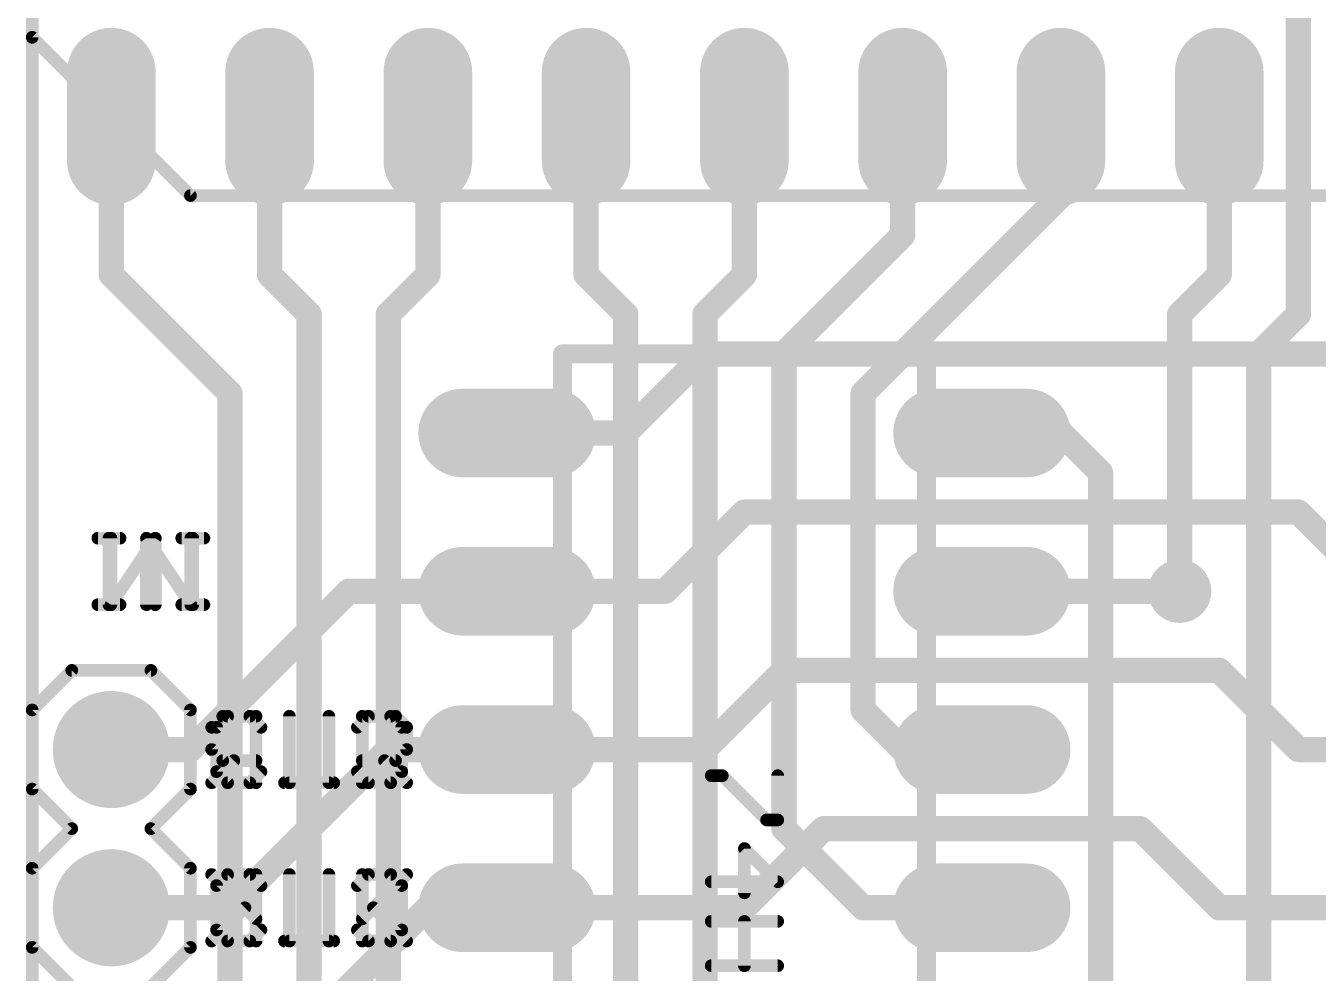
# Model space of a CAD drawing. Extents: x -0.1 to 76.3, y -19.1 to 50.9.
# Drawn here: x -0.1 to 20.64, y 16.73 to 31.93 of the extents above; entities that cross this region are included whole.
import ezdxf

# ---------------------------------------------------------------- set-up
doc = ezdxf.new("R2010")
doc.units = 0
for name, color, linetype in [('1', 12, 'CONTINUOUS'), ('16', 132, 'CONTINUOUS'), ('17', 110, 'CONTINUOUS'), ('18', 110, 'CONTINUOUS'), ('20', 53, 'CONTINUOUS'), ('21', 41, 'CONTINUOUS'), ('22', 40, 'CONTINUOUS'), ('51', 53, 'CONTINUOUS')]:
    doc.layers.add(name, color=color, linetype=linetype)

# ---------------------------------------------------------------- blocks, each defined once
blk = doc.blocks.new('LONGP100')
at = {"const_width": 1}
blk.add_lwpolyline([(-0.5, 0), (0.5, 0)], dxfattribs=at)
at = {"const_width": 0.5}
for points in [[(-0.5, 0.25, 1), (-0.5, -0.25)], [(0.5, -0.25, 1), (0.5, 0.25)]]:
    blk.add_lwpolyline(points, format="xyb", dxfattribs=at)
blk = doc.blocks.new('RECT')
blk.add_solid([(-0.5, -0.5), (0.5, -0.5), (-0.5, 0.5), (0.5, 0.5)])
blk = doc.blocks.new('ROUNDP')
at = {"const_width": 0.5}
blk.add_lwpolyline([(0, -0.25, 1), (0, 0.25, 1), (0, -0.25)], format="xyb", dxfattribs=at)
blk = doc.blocks.new('ROUNDV')
at = {"const_width": 0.5}
blk.add_lwpolyline([(0, -0.25, 1), (0, 0.25, 1), (0, -0.25)], format="xyb", dxfattribs=at)

msp = doc.modelspace()

# ---------------------------------------------------------------- linework, layer by layer
at = {"layer": '1', "const_width": 0.4064}
for points in [[(20.32, 27.305), (20.32, 34.29)], [(1.27, 27.94), (1.27, 30.48)], [(3.81, 27.94), (3.81, 30.48)], [(6.35, 27.94), (6.35, 30.48)], [(8.89, 27.94), (8.89, 30.48)], [(11.43, 27.94), (11.43, 30.48)], [(13.97, 28.575), (13.97, 30.48)], [(16.51, 29.21), (16.51, 30.48)], [(19.05, 27.94), (19.05, 30.48)], [(13.335, 26.035), (16.51, 29.21)], [(12.065, 26.67), (13.97, 28.575)], [(3.175, 26.035), (1.27, 27.94)], [(4.445, 27.305), (3.81, 27.94)], [(5.715, 27.305), (6.35, 27.94)], [(9.525, 27.305), (8.89, 27.94)], [(10.795, 27.305), (11.43, 27.94)], [(18.415, 27.305), (19.05, 27.94)], [(4.445, 12.7), (4.445, 27.305)], [(5.715, 14.605), (5.715, 27.305)], [(9.525, 15.875), (9.525, 27.305)], [(10.795, 16.51), (10.795, 27.305)], [(18.415, 22.86), (18.415, 27.305)], [(19.685, 26.67), (20.32, 27.305)], [(12.065, 19.05), (12.065, 26.67)], [(19.685, 12.7), (19.685, 26.67)], [(3.175, 12.065), (3.175, 26.035)], [(13.335, 20.955), (13.335, 26.035)], [(16.51, 25.4), (15.24, 25.4)], [(17.145, 24.765), (16.51, 25.4)], [(17.145, 6.985), (17.145, 24.765)], [(13.97, 20.32), (13.335, 20.955)], [(13.97, 20.32), (15.24, 20.32)], [(12.065, 19.05), (13.335, 17.78)], [(13.335, 17.78), (15.24, 17.78)]]:
    msp.add_lwpolyline(points, dxfattribs=at)
at = {"layer": '1', "const_width": 0.2032}
for points in [[(1.3716, 30.48, 1), (1.1684, 30.48)], [(3.9116, 30.48, 1), (3.7084, 30.48)], [(6.4516, 30.48, 1), (6.2484, 30.48)], [(8.9916, 30.48, 1), (8.7884, 30.48)], [(11.5316, 30.48, 1), (11.3284, 30.48)], [(14.0716, 30.48, 1), (13.8684, 30.48)], [(16.6116, 30.48, 1), (16.4084, 30.48)], [(19.1516, 30.48, 1), (18.9484, 30.48)], [(16.4084, 29.21, 1), (16.6116, 29.21)], [(16.5818, 29.1382, 1), (16.4382, 29.2818)], [(13.8684, 28.575, 1), (14.0716, 28.575)], [(14.0418, 28.5032, 1), (13.8982, 28.6468)], [(1.1684, 27.94, 1), (1.3716, 27.94)], [(1.3418, 28.0118, 1), (1.1982, 27.8682)], [(3.7084, 27.94, 1), (3.9116, 27.94)], [(3.8818, 28.0118, 1), (3.7382, 27.8682)], [(6.2484, 27.94, 1), (6.4516, 27.94)], [(6.4218, 27.8682, 1), (6.2782, 28.0118)], [(8.7884, 27.94, 1), (8.9916, 27.94)], [(8.9618, 28.0118, 1), (8.8182, 27.8682)], [(11.3284, 27.94, 1), (11.5316, 27.94)], [(11.5018, 27.8682, 1), (11.3582, 28.0118)], [(18.9484, 27.94, 1), (19.1516, 27.94)], [(19.1218, 27.8682, 1), (18.9782, 28.0118)], [(4.5466, 27.305, 1), (4.3434, 27.305)], [(4.3732, 27.2332, 1), (4.5168, 27.3768)], [(5.8166, 27.305, 1), (5.6134, 27.305)], [(5.6432, 27.3768, 1), (5.7868, 27.2332)], [(9.6266, 27.305, 1), (9.4234, 27.305)], [(9.4532, 27.2332, 1), (9.5968, 27.3768)], [(10.8966, 27.305, 1), (10.6934, 27.305)], [(10.7232, 27.3768, 1), (10.8668, 27.2332)], [(18.5166, 27.305, 1), (18.3134, 27.305)], [(18.3432, 27.3768, 1), (18.4868, 27.2332)], [(20.2184, 27.305, 1), (20.4216, 27.305)], [(20.3918, 27.2332, 1), (20.2482, 27.3768)], [(12.1666, 26.67, 1), (11.9634, 26.67)], [(11.9932, 26.7418, 1), (12.1368, 26.5982)], [(19.7866, 26.67, 1), (19.5834, 26.67)], [(19.6132, 26.7418, 1), (19.7568, 26.5982)], [(3.2766, 26.035, 1), (3.0734, 26.035)], [(3.1032, 25.9632, 1), (3.2468, 26.1068)], [(13.4366, 26.035, 1), (13.2334, 26.035)], [(13.2632, 26.1068, 1), (13.4068, 25.9632)], [(15.24, 25.5016, 1), (15.24, 25.2984)], [(16.5818, 25.4718, 1), (16.4382, 25.3282)], [(16.51, 25.2984, 1), (16.51, 25.5016)], [(17.2466, 24.765, 1), (17.0434, 24.765)], [(17.0732, 24.6932, 1), (17.2168, 24.8368)], [(18.3134, 22.86, 1), (18.5166, 22.86)], [(13.4068, 21.0268, 1), (13.2632, 20.8832)], [(13.2334, 20.955, 1), (13.4366, 20.955)], [(13.97, 20.4216, 1), (13.97, 20.2184)], [(13.8982, 20.2482, 1), (14.0418, 20.3918)], [(15.24, 20.2184, 1), (15.24, 20.4216)], [(11.9634, 19.05, 1), (12.1666, 19.05)], [(12.1368, 19.1218, 1), (11.9932, 18.9782)], [(13.335, 17.8816, 1), (13.335, 17.6784)], [(13.2632, 17.7082, 1), (13.4068, 17.8518)], [(15.24, 17.6784, 1), (15.24, 17.8816)]]:
    msp.add_lwpolyline(points, format="xyb", dxfattribs=at)
at = {"layer": '16', "const_width": 0.4064}
for points in [[(9.525, 25.4), (10.795, 26.67)], [(10.795, 26.67), (20.955, 26.67)], [(7.62, 25.4), (9.525, 25.4)], [(10.16, 22.86), (11.43, 24.13)], [(11.43, 24.13), (20.32, 24.13)], [(20.32, 24.13), (21.59, 22.86)], [(2.54, 20.32), (5.08, 22.86)], [(5.08, 22.86), (7.62, 22.86)], [(7.62, 22.86), (10.16, 22.86)], [(15.24, 22.86), (18.415, 22.86)], [(10.795, 20.32), (12.065, 21.59)], [(12.065, 21.59), (19.05, 21.59)], [(19.05, 21.59), (20.32, 20.32)], [(1.27, 20.32), (2.54, 20.32)], [(3.175, 17.78), (5.715, 20.32)], [(5.715, 20.32), (7.62, 20.32)], [(7.62, 20.32), (10.795, 20.32)], [(20.32, 20.32), (25.4, 20.32)], [(11.43, 17.78), (12.7, 19.05)], [(12.7, 19.05), (17.78, 19.05)], [(17.78, 19.05), (19.05, 17.78)], [(1.27, 17.78), (3.175, 17.78)], [(3.81, 15.24), (6.35, 17.78)], [(6.35, 17.78), (7.62, 17.78)], [(7.62, 17.78), (11.43, 17.78)], [(19.05, 17.78), (25.4, 17.78)]]:
    msp.add_lwpolyline(points, dxfattribs=at)
at = {"layer": '16', "const_width": 0.2032}
for points in [[(10.795, 26.7716, 1), (10.795, 26.5684)], [(10.8668, 26.5982, 1), (10.7232, 26.7418)], [(7.62, 25.5016, 1), (7.62, 25.2984)], [(9.4532, 25.4718, 1), (9.5968, 25.3282)], [(9.525, 25.2984, 1), (9.525, 25.5016)], [(11.43, 24.2316, 1), (11.43, 24.0284)], [(11.5018, 24.0582, 1), (11.3582, 24.2018)], [(20.3918, 24.2018, 1), (20.2482, 24.0582)], [(20.32, 24.0284, 1), (20.32, 24.2316)], [(5.08, 22.9616, 1), (5.08, 22.7584)], [(5.1518, 22.7882, 1), (5.0082, 22.9318)], [(7.62, 22.9616, 1), (7.62, 22.7584)], [(7.62, 22.7584, 1), (7.62, 22.9616)], [(10.0882, 22.9318, 1), (10.2318, 22.7882)], [(10.16, 22.7584, 1), (10.16, 22.9616)], [(15.24, 22.9616, 1), (15.24, 22.7584)], [(18.415, 22.7584, 1), (18.415, 22.9616)], [(12.065, 21.6916, 1), (12.065, 21.4884)], [(12.1368, 21.5182, 1), (11.9932, 21.6618)], [(19.1218, 21.6618, 1), (18.9782, 21.5182)], [(19.05, 21.4884, 1), (19.05, 21.6916)], [(1.27, 20.4216, 1), (1.27, 20.2184)], [(2.4682, 20.3918, 1), (2.6118, 20.2482)], [(2.54, 20.2184, 1), (2.54, 20.4216)], [(5.715, 20.4216, 1), (5.715, 20.2184)], [(5.7868, 20.2482, 1), (5.6432, 20.3918)], [(7.62, 20.4216, 1), (7.62, 20.2184)], [(7.62, 20.2184, 1), (7.62, 20.4216)], [(10.7232, 20.3918, 1), (10.8668, 20.2482)], [(10.795, 20.2184, 1), (10.795, 20.4216)], [(20.32, 20.4216, 1), (20.32, 20.2184)], [(20.2482, 20.2482, 1), (20.3918, 20.3918)], [(12.7, 19.1516, 1), (12.7, 18.9484)], [(12.7718, 18.9782, 1), (12.6282, 19.1218)], [(17.8518, 19.1218, 1), (17.7082, 18.9782)], [(17.78, 18.9484, 1), (17.78, 19.1516)], [(1.27, 17.8816, 1), (1.27, 17.6784)], [(3.1032, 17.8518, 1), (3.2468, 17.7082)], [(3.175, 17.6784, 1), (3.175, 17.8816)], [(6.35, 17.8816, 1), (6.35, 17.6784)], [(6.4218, 17.7082, 1), (6.2782, 17.8518)], [(7.62, 17.8816, 1), (7.62, 17.6784)], [(7.62, 17.6784, 1), (7.62, 17.8816)], [(11.3582, 17.8518, 1), (11.5018, 17.7082)], [(11.43, 17.6784, 1), (11.43, 17.8816)], [(19.05, 17.8816, 1), (19.05, 17.6784)], [(18.9782, 17.7082, 1), (19.1218, 17.8518)]]:
    msp.add_lwpolyline(points, format="xyb", dxfattribs=at)
at = {"layer": '20', "const_width": 0.2032}
msp.add_lwpolyline([(0, 50.8), (0, 0)], dxfattribs=at)
at = {"layer": '21'}
for points, const_width in [([(0, 31.75), (0, 39.37)], 0.2032), ([(2.54, 29.21), (0, 31.75)], 0.2032), ([(2.54, 29.21), (25.4, 29.21)], 0.2032), ([(8.509, 26.67), (8.509, 6.35)], 0.3048), ([(8.509, 26.67), (14.351, 26.67)], 0.3048), ([(14.351, 6.35), (14.351, 26.67)], 0.3048), ([(1.0541, 23.7118), (1.41, 23.7118)], 0.2032), ([(1.2321, 22.6441), (1.2321, 23.7118)], 0.2032), ([(1.8337, 22.6441), (1.8337, 23.7118)], 0.2032), ([(1.8337, 23.7118), (2.5455, 22.6441)], 0.2032), ([(2.5455, 22.6441), (2.5455, 23.7118)], 0.2032), ([(1.0541, 22.6441), (1.41, 22.6441)], 0.2032), ([(0, 20.955), (0.635, 21.59)], 0.2032), ([(0.635, 21.59), (1.905, 21.59)], 0.2032), ([(1.905, 21.59), (2.54, 20.955)], 0.2032), ([(0, 19.685), (0, 20.955)], 0.2032), ([(2.54, 20.955), (2.54, 19.685)], 0.2032), ([(3.1371, 20.8543), (2.9591, 20.6764)], 0.2032), ([(3.493, 20.8543), (3.1371, 20.8543)], 0.2032), ([(3.6709, 20.6764), (3.493, 20.8543)], 0.2032), ([(4.1285, 20.8543), (4.1285, 19.7866)], 0.2032), ([(5.2979, 19.7866), (5.2979, 20.8543)], 0.2032), ([(5.2979, 20.8543), (5.8318, 20.8543)], 0.2032), ([(5.8318, 20.8543), (6.0097, 20.6764)], 0.2032), ([(2.9591, 20.6764), (2.9591, 19.9646)], 0.2032), ([(6.0097, 20.6764), (6.0097, 20.3205)], 0.2032), ([(6.0097, 20.3205), (5.8318, 20.1425)], 0.2032), ([(5.8318, 20.1425), (5.2979, 20.1425)], 0.2032), ([(5.6538, 20.1425), (6.0097, 19.7866)], 0.2032), ([(2.9591, 19.9646), (3.1371, 19.7866)], 0.2032), ([(3.493, 19.7866), (3.6709, 19.9646)], 0.2032), ([(11.0746, 19.9009), (10.8966, 19.9009)], 0.2032), ([(11.7864, 19.1891), (11.0746, 19.9009)], 0.2032), ([(11.9643, 19.9009), (11.9643, 19.1891)], 0.2032), ([(0.635, 19.05), (0, 19.685)], 0.2032), ([(2.54, 19.685), (1.905, 19.05)], 0.2032), ([(3.1371, 19.7866), (3.493, 19.7866)], 0.2032), ([(4.1285, 19.7866), (4.8403, 19.7866)], 0.2032), ([(11.9643, 19.1891), (11.7864, 19.1891)], 0.2032), ([(0, 18.415), (0.635, 19.05)], 0.2032), ([(1.905, 19.05), (2.54, 18.415)], 0.2032), ([(11.9643, 18.1976), (11.4305, 18.7315)], 0.2032), ([(11.4305, 18.7315), (11.4305, 18.0197)], 0.2032), ([(0, 17.145), (0, 18.415)], 0.2032), ([(2.54, 18.415), (2.54, 17.145)], 0.2032), ([(3.1371, 18.3143), (2.9591, 18.1364)], 0.2032), ([(3.493, 18.3143), (3.1371, 18.3143)], 0.2032), ([(3.6709, 18.1364), (3.493, 18.3143)], 0.2032), ([(4.1285, 18.3143), (4.1285, 17.2466)], 0.2032), ([(5.2979, 18.3143), (5.2979, 17.2466)], 0.2032), ([(5.2979, 17.6025), (6.0097, 18.3143)], 0.2032), ([(10.8966, 18.1976), (11.9643, 18.1976)], 0.2032), ([(2.9591, 18.1364), (2.9591, 17.4245)], 0.2032), ([(5.4758, 17.7805), (6.0097, 17.2466)], 0.2032), ([(10.8966, 17.5621), (11.9643, 17.5621)], 0.2032), ([(11.4305, 17.5621), (11.4305, 16.8503)], 0.2032), ([(2.9591, 17.4245), (3.1371, 17.2466)], 0.2032), ([(3.493, 17.2466), (3.6709, 17.4245)], 0.2032), ([(0.635, 16.51), (0, 17.145)], 0.2032), ([(2.54, 17.145), (1.905, 16.51)], 0.2032), ([(3.1371, 17.2466), (3.493, 17.2466)], 0.2032), ([(4.1285, 17.2466), (4.8403, 17.2466)], 0.2032), ([(11.9643, 16.8503), (10.8966, 16.8503)], 0.2032)]:
    msp.add_lwpolyline(points, dxfattribs=dict(at, const_width=const_width))
for points, const_width in [([(0.0359, 31.7859, 1), (-0.0359, 31.7141)], 0.1016), ([(-0.0508, 31.75, 1), (0.0508, 31.75)], 0.1016), ([(2.54, 29.2608, 1), (2.54, 29.1592)], 0.1016), ([(2.5041, 29.1741, 1), (2.5759, 29.2459)], 0.1016), ([(8.5852, 26.67, 1), (8.4328, 26.67)], 0.1524), ([(8.509, 26.7462, 1), (8.509, 26.5938)], 0.1524), ([(14.4272, 26.67, 1), (14.2748, 26.67)], 0.1524), ([(14.351, 26.5938, 1), (14.351, 26.7462)], 0.1524), ([(1.0541, 23.7626, 1), (1.0541, 23.661)], 0.1016), ([(1.2829, 23.7118, 1), (1.1813, 23.7118)], 0.1016), ([(1.41, 23.661, 1), (1.41, 23.7626)], 0.1016), ([(1.8845, 23.7118, 1), (1.7829, 23.7118)], 0.1016), ([(1.876, 23.74, 1), (1.7914, 23.6836)], 0.1016), ([(2.5963, 23.7118, 1), (2.4947, 23.7118)], 0.1016), ([(1.0541, 22.6949, 1), (1.0541, 22.5933)], 0.1016), ([(1.1813, 22.6441, 1), (1.2829, 22.6441)], 0.1016), ([(1.41, 22.5933, 1), (1.41, 22.6949)], 0.1016), ([(1.7829, 22.6441, 1), (1.8845, 22.6441)], 0.1016), ([(2.4947, 22.6441, 1), (2.5963, 22.6441)], 0.1016), ([(2.5032, 22.6159, 1), (2.5878, 22.6723)], 0.1016), ([(0.635, 21.6408, 1), (0.635, 21.5392)], 0.1016), ([(0.6709, 21.5541, 1), (0.5991, 21.6259)], 0.1016), ([(1.9409, 21.6259, 1), (1.8691, 21.5541)], 0.1016), ([(1.905, 21.5392, 1), (1.905, 21.6408)], 0.1016), ([(0.0508, 20.955, 1), (-0.0508, 20.955)], 0.1016), ([(-0.0359, 20.9909, 1), (0.0359, 20.9191)], 0.1016), ([(2.5908, 20.955, 1), (2.4892, 20.955)], 0.1016), ([(2.5041, 20.9191, 1), (2.5759, 20.9909)], 0.1016), ([(3.1371, 20.9051, 1), (3.1371, 20.8035)], 0.1016), ([(3.173, 20.8184, 1), (3.1011, 20.8902)], 0.1016), ([(3.5289, 20.8902, 1), (3.457, 20.8184)], 0.1016), ([(3.493, 20.8035, 1), (3.493, 20.9051)], 0.1016), ([(4.1793, 20.8543, 1), (4.0777, 20.8543)], 0.1016), ([(5.3487, 20.8543, 1), (5.2471, 20.8543)], 0.1016), ([(5.2979, 20.9051, 1), (5.2979, 20.8035)], 0.1016), ([(5.8677, 20.8902, 1), (5.7958, 20.8184)], 0.1016), ([(5.8318, 20.8035, 1), (5.8318, 20.9051)], 0.1016), ([(3.0099, 20.6764, 1), (2.9083, 20.6764)], 0.1016), ([(2.9232, 20.7123, 1), (2.995, 20.6404)], 0.1016), ([(3.635, 20.6404, 1), (3.7068, 20.7123)], 0.1016), ([(6.0605, 20.6764, 1), (5.9589, 20.6764)], 0.1016), ([(5.9738, 20.6404, 1), (6.0456, 20.7123)], 0.1016), ([(5.9589, 20.3205, 1), (6.0605, 20.3205)], 0.1016), ([(6.0456, 20.2845, 1), (5.9738, 20.3564)], 0.1016), ([(5.2979, 20.1933, 1), (5.2979, 20.0917)], 0.1016), ([(5.6897, 20.1784, 1), (5.6179, 20.1066)], 0.1016), ([(5.7958, 20.1784, 1), (5.8677, 20.1066)], 0.1016), ([(5.8318, 20.0917, 1), (5.8318, 20.1933)], 0.1016), ([(2.995, 20.0005, 1), (2.9232, 19.9286)], 0.1016), ([(2.9083, 19.9646, 1), (3.0099, 19.9646)], 0.1016), ([(3.7068, 19.9286, 1), (3.635, 20.0005)], 0.1016), ([(10.8966, 19.9517, 1), (10.8966, 19.8501)], 0.1016), ([(11.1105, 19.9368, 1), (11.0386, 19.865)], 0.1016), ([(11.0746, 19.8501, 1), (11.0746, 19.9517)], 0.1016), ([(12.0151, 19.9009, 1), (11.9135, 19.9009)], 0.1016), ([(0.0359, 19.7209, 1), (-0.0359, 19.6491)], 0.1016), ([(-0.0508, 19.685, 1), (0.0508, 19.685)], 0.1016), ([(2.4892, 19.685, 1), (2.5908, 19.685)], 0.1016), ([(2.5759, 19.6491, 1), (2.5041, 19.7209)], 0.1016), ([(3.1371, 19.8374, 1), (3.1371, 19.7358)], 0.1016), ([(3.1011, 19.7507, 1), (3.173, 19.8225)], 0.1016), ([(3.457, 19.8225, 1), (3.5289, 19.7507)], 0.1016), ([(3.493, 19.7358, 1), (3.493, 19.8374)], 0.1016), ([(4.1285, 19.8374, 1), (4.1285, 19.7358)], 0.1016), ([(4.0777, 19.7866, 1), (4.1793, 19.7866)], 0.1016), ([(4.8403, 19.7358, 1), (4.8403, 19.8374)], 0.1016), ([(5.2471, 19.7866, 1), (5.3487, 19.7866)], 0.1016), ([(5.9738, 19.7507, 1), (6.0456, 19.8225)], 0.1016), ([(11.7864, 19.2399, 1), (11.7864, 19.1383)], 0.1016), ([(11.9643, 19.1383, 1), (11.9643, 19.2399)], 0.1016), ([(0.6709, 19.0141, 1), (0.5991, 19.0859)], 0.1016), ([(0.5991, 19.0141, 1), (0.6709, 19.0859)], 0.1016), ([(1.9409, 19.0859, 1), (1.8691, 19.0141)], 0.1016), ([(1.8691, 19.0859, 1), (1.9409, 19.0141)], 0.1016), ([(11.7504, 19.1532, 1), (11.8223, 19.225)], 0.1016), ([(11.9135, 19.1891, 1), (12.0151, 19.1891)], 0.1016), ([(11.4664, 18.7674, 1), (11.3945, 18.6956)], 0.1016), ([(11.4813, 18.7315, 1), (11.3797, 18.7315)], 0.1016), ([(0.0508, 18.415, 1), (-0.0508, 18.415)], 0.1016), ([(-0.0359, 18.4509, 1), (0.0359, 18.3791)], 0.1016), ([(2.5908, 18.415, 1), (2.4892, 18.415)], 0.1016), ([(2.5041, 18.3791, 1), (2.5759, 18.4509)], 0.1016), ([(3.1371, 18.3651, 1), (3.1371, 18.2635)], 0.1016), ([(3.173, 18.2784, 1), (3.1011, 18.3502)], 0.1016), ([(3.5289, 18.3502, 1), (3.457, 18.2784)], 0.1016), ([(3.493, 18.2635, 1), (3.493, 18.3651)], 0.1016), ([(4.1793, 18.3143, 1), (4.0777, 18.3143)], 0.1016), ([(5.3487, 18.3143, 1), (5.2471, 18.3143)], 0.1016), ([(6.0456, 18.2784, 1), (5.9738, 18.3502)], 0.1016), ([(10.8966, 18.2484, 1), (10.8966, 18.1468)], 0.1016), ([(11.9284, 18.1617, 1), (12.0002, 18.2336)], 0.1016), ([(11.9643, 18.1468, 1), (11.9643, 18.2484)], 0.1016), ([(3.0099, 18.1364, 1), (2.9083, 18.1364)], 0.1016), ([(2.9232, 18.1723, 1), (2.995, 18.1004)], 0.1016), ([(3.635, 18.1004, 1), (3.7068, 18.1723)], 0.1016), ([(11.3797, 18.0197, 1), (11.4813, 18.0197)], 0.1016), ([(5.5118, 17.8164, 1), (5.4399, 17.7445)], 0.1016), ([(5.262, 17.6384, 1), (5.3338, 17.5666)], 0.1016), ([(10.8966, 17.6129, 1), (10.8966, 17.5113)], 0.1016), ([(11.4813, 17.5621, 1), (11.3797, 17.5621)], 0.1016), ([(11.9643, 17.5113, 1), (11.9643, 17.6129)], 0.1016), ([(2.995, 17.4605, 1), (2.9232, 17.3886)], 0.1016), ([(2.9083, 17.4245, 1), (3.0099, 17.4245)], 0.1016), ([(3.7068, 17.3886, 1), (3.635, 17.4605)], 0.1016), ([(0.0359, 17.1809, 1), (-0.0359, 17.1091)], 0.1016), ([(2.5759, 17.1091, 1), (2.5041, 17.1809)], 0.1016), ([(3.1371, 17.2974, 1), (3.1371, 17.1958)], 0.1016), ([(3.1011, 17.2107, 1), (3.173, 17.2825)], 0.1016), ([(3.457, 17.2825, 1), (3.5289, 17.2107)], 0.1016), ([(3.493, 17.1958, 1), (3.493, 17.2974)], 0.1016), ([(4.1285, 17.2974, 1), (4.1285, 17.1958)], 0.1016), ([(4.0777, 17.2466, 1), (4.1793, 17.2466)], 0.1016), ([(4.8403, 17.1958, 1), (4.8403, 17.2974)], 0.1016), ([(5.2471, 17.2466, 1), (5.3487, 17.2466)], 0.1016), ([(5.9738, 17.2107, 1), (6.0456, 17.2825)], 0.1016), ([(-0.0508, 17.145, 1), (0.0508, 17.145)], 0.1016), ([(2.4892, 17.145, 1), (2.5908, 17.145)], 0.1016), ([(10.8966, 16.9011, 1), (10.8966, 16.7995)], 0.1016), ([(11.3797, 16.8503, 1), (11.4813, 16.8503)], 0.1016), ([(11.9643, 16.7995, 1), (11.9643, 16.9011)], 0.1016)]:
    msp.add_lwpolyline(points, format="xyb", dxfattribs=dict(at, const_width=const_width))
at = {"layer": '22', "const_width": 0.2032}
for points in [[(1.9763, 23.7118), (1.2645, 22.6441)], [(1.2645, 22.6441), (1.2645, 23.7118)], [(1.9763, 22.6441), (1.9763, 23.7118)], [(2.7559, 23.7118), (2.4, 23.7118)], [(2.5779, 22.6441), (2.5779, 23.7118)], [(2.7559, 22.6441), (2.4, 22.6441)], [(3.0583, 20.8543), (2.8803, 20.6764)], [(3.5921, 20.8543), (3.0583, 20.8543)], [(3.5921, 19.7866), (3.5921, 20.8543)], [(4.7615, 20.8543), (4.7615, 19.7866)], [(5.2191, 20.6764), (5.397, 20.8543)], [(5.397, 20.8543), (5.753, 20.8543)], [(5.753, 20.8543), (5.9309, 20.6764)], [(2.8803, 20.6764), (2.8803, 20.3205)], [(5.9309, 20.6764), (5.9309, 19.9646)], [(2.8803, 20.3205), (3.0583, 20.1425)], [(3.2362, 20.1425), (2.8803, 19.7866)], [(3.0583, 20.1425), (3.5921, 20.1425)], [(5.397, 19.7866), (5.2191, 19.9646)], [(5.9309, 19.9646), (5.753, 19.7866)], [(4.7615, 19.7866), (4.0497, 19.7866)], [(5.753, 19.7866), (5.397, 19.7866)], [(3.5921, 17.6025), (2.8803, 18.3143)], [(3.5921, 18.3143), (3.5921, 17.2466)], [(4.7615, 18.3143), (4.7615, 17.2466)], [(5.2191, 18.1364), (5.397, 18.3143)], [(5.397, 18.3143), (5.753, 18.3143)], [(5.753, 18.3143), (5.9309, 18.1364)], [(5.9309, 18.1364), (5.9309, 17.4245)], [(3.4142, 17.7805), (2.8803, 17.2466)], [(5.397, 17.2466), (5.2191, 17.4245)], [(5.9309, 17.4245), (5.753, 17.2466)], [(4.7615, 17.2466), (4.0497, 17.2466)], [(5.753, 17.2466), (5.397, 17.2466)]]:
    msp.add_lwpolyline(points, dxfattribs=at)
at = {"layer": '22', "const_width": 0.1016}
for points in [[(1.3153, 23.7118, 1), (1.2137, 23.7118)], [(2.0271, 23.7118, 1), (1.9255, 23.7118)], [(2.0186, 23.6836, 1), (1.934, 23.74)], [(2.4, 23.7626, 1), (2.4, 23.661)], [(2.6288, 23.7118, 1), (2.5271, 23.7118)], [(2.7559, 23.661, 1), (2.7559, 23.7626)], [(1.2222, 22.6723, 1), (1.3068, 22.6159)], [(1.2137, 22.6441, 1), (1.3153, 22.6441)], [(1.9255, 22.6441, 1), (2.0271, 22.6441)], [(2.4, 22.6949, 1), (2.4, 22.5933)], [(2.5271, 22.6441, 1), (2.6288, 22.6441)], [(2.7559, 22.5933, 1), (2.7559, 22.6949)], [(3.0583, 20.9051, 1), (3.0583, 20.8035)], [(3.0942, 20.8184, 1), (3.0223, 20.8902)], [(3.6429, 20.8543, 1), (3.5413, 20.8543)], [(3.5921, 20.8035, 1), (3.5921, 20.9051)], [(4.8123, 20.8543, 1), (4.7107, 20.8543)], [(5.397, 20.9051, 1), (5.397, 20.8035)], [(5.433, 20.8184, 1), (5.3611, 20.8902)], [(5.7889, 20.8902, 1), (5.717, 20.8184)], [(5.753, 20.8035, 1), (5.753, 20.9051)], [(2.9311, 20.6764, 1), (2.8295, 20.6764)], [(2.8444, 20.7123, 1), (2.9162, 20.6404)], [(5.1832, 20.7123, 1), (5.255, 20.6404)], [(5.9817, 20.6764, 1), (5.8801, 20.6764)], [(5.895, 20.6404, 1), (5.9668, 20.7123)], [(2.9162, 20.3564, 1), (2.8444, 20.2845)], [(2.8295, 20.3205, 1), (2.9311, 20.3205)], [(3.0583, 20.1933, 1), (3.0583, 20.0917)], [(3.0223, 20.1066, 1), (3.0942, 20.1784)], [(3.2721, 20.1066, 1), (3.2003, 20.1784)], [(3.5921, 20.0917, 1), (3.5921, 20.1933)], [(5.255, 20.0005, 1), (5.1832, 19.9286)], [(5.8801, 19.9646, 1), (5.9817, 19.9646)], [(5.9668, 19.9286, 1), (5.895, 20.0005)], [(2.8444, 19.8225, 1), (2.9162, 19.7507)], [(3.5413, 19.7866, 1), (3.6429, 19.7866)], [(4.0497, 19.8374, 1), (4.0497, 19.7358)], [(4.7107, 19.7866, 1), (4.8123, 19.7866)], [(4.7615, 19.7358, 1), (4.7615, 19.8374)], [(5.397, 19.8374, 1), (5.397, 19.7358)], [(5.3611, 19.7507, 1), (5.433, 19.8225)], [(5.717, 19.8225, 1), (5.7889, 19.7507)], [(5.753, 19.7358, 1), (5.753, 19.8374)], [(2.9162, 18.3502, 1), (2.8444, 18.2784)], [(3.6429, 18.3143, 1), (3.5413, 18.3143)], [(4.8123, 18.3143, 1), (4.7107, 18.3143)], [(5.397, 18.3651, 1), (5.397, 18.2635)], [(5.433, 18.2784, 1), (5.3611, 18.3502)], [(5.7889, 18.3502, 1), (5.717, 18.2784)], [(5.753, 18.2635, 1), (5.753, 18.3651)], [(5.1832, 18.1723, 1), (5.255, 18.1004)], [(5.9817, 18.1364, 1), (5.8801, 18.1364)], [(5.895, 18.1004, 1), (5.9668, 18.1723)], [(3.4501, 17.7445, 1), (3.3782, 17.8164)], [(3.5562, 17.5666, 1), (3.628, 17.6384)], [(5.255, 17.4605, 1), (5.1832, 17.3886)], [(5.8801, 17.4245, 1), (5.9817, 17.4245)], [(5.9668, 17.3886, 1), (5.895, 17.4605)], [(2.8444, 17.2825, 1), (2.9162, 17.2107)], [(3.5413, 17.2466, 1), (3.6429, 17.2466)], [(4.0497, 17.2974, 1), (4.0497, 17.1958)], [(4.7107, 17.2466, 1), (4.8123, 17.2466)], [(4.7615, 17.1958, 1), (4.7615, 17.2974)], [(5.397, 17.2974, 1), (5.397, 17.1958)], [(5.3611, 17.2107, 1), (5.433, 17.2825)], [(5.717, 17.2825, 1), (5.7889, 17.2107)], [(5.753, 17.1958, 1), (5.753, 17.2974)]]:
    msp.add_lwpolyline(points, format="xyb", dxfattribs=at)

# ---------------------------------------------------------------- block references
at = {"layer": '17'}
for name, p, xscale, yscale, rotation in [('LONGP100', (1.27, 30.48), 1.4224, 1.4224, 90), ('LONGP100', (1.27, 30.48), 1.4224, 1.4224, 90), ('LONGP100', (3.81, 30.48), 1.4224, 1.4224, 90), ('LONGP100', (3.81, 30.48), 1.4224, 1.4224, 90), ('LONGP100', (6.35, 30.48), 1.4224, 1.4224, 90), ('LONGP100', (6.35, 30.48), 1.4224, 1.4224, 90), ('LONGP100', (8.89, 30.48), 1.4224, 1.4224, 90), ('LONGP100', (8.89, 30.48), 1.4224, 1.4224, 90), ('LONGP100', (11.43, 30.48), 1.4224, 1.4224, 90), ('LONGP100', (11.43, 30.48), 1.4224, 1.4224, 90), ('LONGP100', (13.97, 30.48), 1.4224, 1.4224, 90), ('LONGP100', (13.97, 30.48), 1.4224, 1.4224, 90), ('LONGP100', (16.51, 30.48), 1.4224, 1.4224, 90), ('LONGP100', (16.51, 30.48), 1.4224, 1.4224, 90), ('LONGP100', (19.05, 30.48), 1.4224, 1.4224, 90), ('LONGP100', (19.05, 30.48), 1.4224, 1.4224, 90), ('LONGP100', (7.62, 25.4), 1.4224, 1.4224, 180), ('LONGP100', (7.62, 25.4), 1.4224, 1.4224, 180), ('LONGP100', (15.24, 25.4), 1.4224, 1.4224, 180), ('LONGP100', (15.24, 25.4), 1.4224, 1.4224, 180), ('LONGP100', (7.62, 22.86), 1.4224, 1.4224, 180), ('LONGP100', (7.62, 22.86), 1.4224, 1.4224, 180), ('LONGP100', (15.24, 22.86), 1.4224, 1.4224, 180), ('LONGP100', (15.24, 22.86), 1.4224, 1.4224, 180), ('ROUNDP', (1.27, 20.32), 1.8796, 1.8796, 180), ('ROUNDP', (1.27, 20.32), 1.8796, 1.8796, 180), ('LONGP100', (7.62, 20.32), 1.4224, 1.4224, 180), ('LONGP100', (7.62, 20.32), 1.4224, 1.4224, 180), ('LONGP100', (15.24, 20.32), 1.4224, 1.4224, 180), ('LONGP100', (15.24, 20.32), 1.4224, 1.4224, 180), ('ROUNDP', (1.27, 17.78), 1.8796, 1.8796, 180), ('ROUNDP', (1.27, 17.78), 1.8796, 1.8796, 180), ('LONGP100', (7.62, 17.78), 1.4224, 1.4224, 180), ('LONGP100', (7.62, 17.78), 1.4224, 1.4224, 180), ('LONGP100', (15.24, 17.78), 1.4224, 1.4224, 180), ('LONGP100', (15.24, 17.78), 1.4224, 1.4224, 180)]:
    msp.add_blockref(name, p, dxfattribs=dict(at, xscale=xscale, yscale=yscale, rotation=rotation))
at = {"layer": '18', "xscale": 1.016, "yscale": 1.016}
msp.add_blockref('ROUNDV', (18.415, 22.86), dxfattribs=at)
msp.add_blockref('ROUNDV', (18.415, 22.86), dxfattribs=at)
at = {"layer": '51', "xscale": 0.508, "yscale": 0.508, "rotation": 90}
for p in [(1.27, 20.32), (1.27, 17.78)]:
    msp.add_blockref('RECT', p, dxfattribs=at)

doc.saveas('drawing.dxf')
